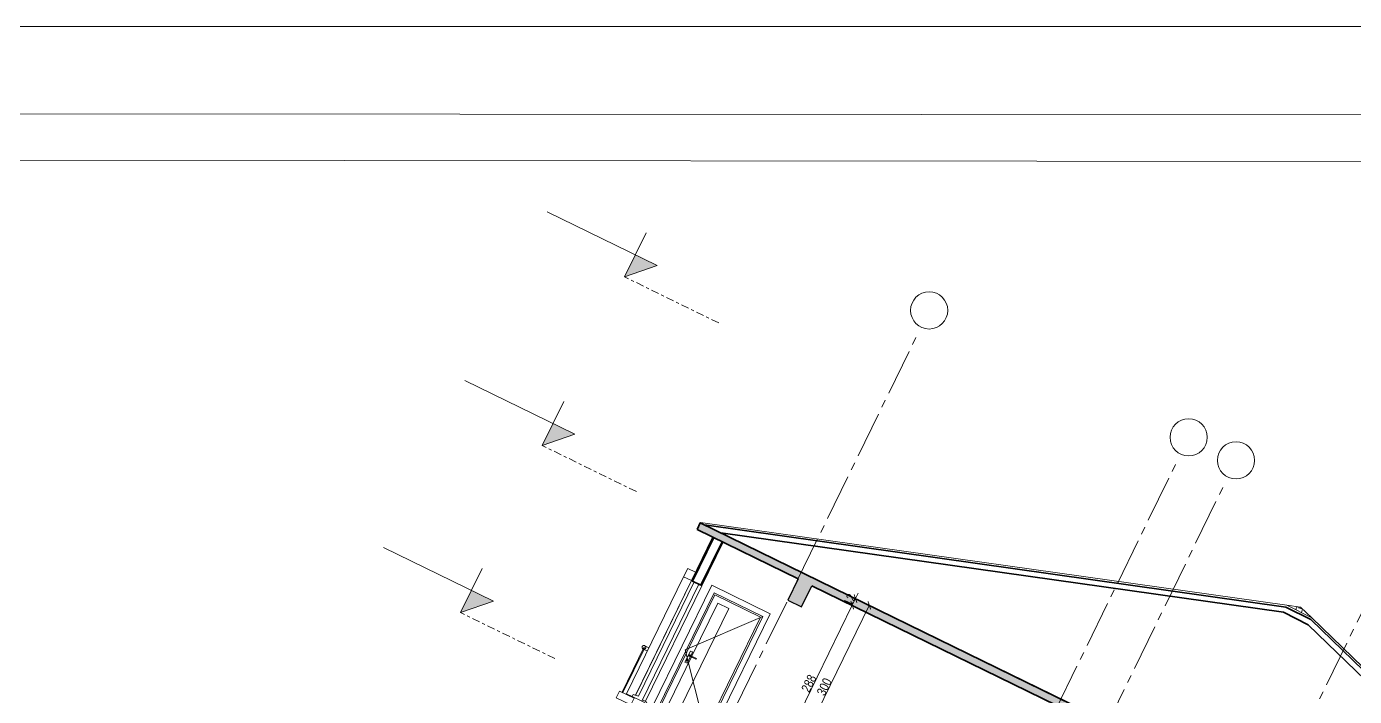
# Model space of a CAD drawing. Header units: millimetres. Extents: x 1373 to 40779, y 1939 to 6439.
# Drawn here: x 4164 to 4700, y 6168 to 6439 of the extents above; entities that cross this region are included whole.
import ezdxf

# ---------------------------------------------------------------- set-up
doc = ezdxf.new("R2010")
doc.units = ezdxf.units.MM
doc.linetypes.add('Centre', pattern=[1.34939, 0.635, -0.23813, 0.23813, -0.23813])
doc.linetypes.add('IMPORT-CENTER2', pattern=[112.5, 75, -12.5, 12.5, -12.5])
for name, color, linetype, lineweight in [('A-ANNO-DIMS', 211, 'Continuous', 18), ('A-DETL', 6, 'Continuous', 30), ('A-DETL-GENF', 92, 'Continuous', 18), ('A-DOOR', 31, 'Continuous', 18), ('A-DOOR-FRAM', 31, 'Continuous', 18), ('A-FLOR-FNSH', 192, 'Continuous', 35), ('A-FLOR-LEVL', 51, 'Continuous', 18), ('A-GLAZ', 151, 'Continuous', 18), ('A-ROOF', 132, 'Continuous', 18), ('A-ROOF-FNSH', 132, 'Continuous', 18), ('A-ROOF-PATT', 132, 'Continuous', 18), ('A-WALL', 20, 'Continuous', 9), ('A-WALL-FNSH', 113, 'Continuous', 18), ('ESYA', 3, 'Continuous', 25), ('HESAPLAMALAR', 2, 'Continuous', 30), ('S-GRID', 252, 'IMPORT-CENTER2', 5), ('S-GRID-IDEN', 1, 'Continuous', 18)]:
    doc.layers.add(name, color=color, linetype=linetype, lineweight=lineweight)
doc.layers.add('MASSE', color=7, linetype='Continuous')
doc.styles.add('50', font='arial.ttf', dxfattribs={"width": 0.8})
doc.dimstyles.new('NERGİS', dxfattribs={"dimtxt": 15, "dimasz": 10, "dimexe": 20, "dimexo": 150, "dimgap": 0, "dimtad": 1, "dimdec": 0, "dimzin": 1, "dimtxsty": '50', "dimblk": 'ARCHTICK', "dimcen": 0, "dimse1": 1, "dimse2": 1, "dimclrd": 56, "dimclrt": 56, "dimazin": 3, "dimtfac": 1, "dimtdec": 0, "dimtix": 1, "dimtmove": 2, "dimatfit": 2, "dimldrblk": 'DOTSMALL', "dimlwd": 0, "dimlwe": -1, "dimarcsym": 0})

# ---------------------------------------------------------------- blocks, each defined once
blk = doc.blocks.new('Tpl Variable Casement1 - _FRANSUZ-2080562-Schnitt 0')
at = {"layer": 'A-GLAZ'}
for p, q in [((-1248.7, 625), (-1248.7, 610)), ((-1234.7, 625), (-1248.7, 625)), ((-1234.7, 610), (-1234.7, 625)), ((-1248.7, 610), (-1234.7, 610)), ((-1248.7, 400), (-1248.7, 610)), ((-1234.7, 610), (-1234.7, 403.9)), ((-1221.4, 610), (-1229.7, 610)), ((-1229.7, 610), (-1229.7, 405.1)), ((-1221.4, 400), (-1221.4, 610)), ((-1248.7, 482.5), (-1256.3, 482.5)), ((-1254.7, 479.5), (-1256.3, 479.5)), ((-1256.3, 479.5), (-1256.3, 399)), ((-1254.7, 399), (-1254.7, 479.5)), ((-1254.7, 476.5), (-1248.7, 476.5)), ((-1234.7, 399), (-1260.7, 399)), ((-1260.7, 399), (-1260.7, 387)), ((-1260.7, 387), (-1234.7, 387)), ((-1256.3, 399), (-1254.7, 399)), ((-1248.7, 400), (-1238.5, 400)), ((-1248.7, 400), (-1248.7, 399)), ((-1231.2, 404.5), (-1238.5, 403.4)), ((-1238.5, 403.4), (-1238.5, 400)), ((-1238.5, 400), (-1221.4, 400)), ((-1234.7, 387), (-1234.7, 399)), ((-1229.7, 405.1), (-1231.2, 405)), ((-1231.2, 405), (-1231.2, 404.5)), ((-1213.2, 402.5), (-1221.4, 402.5)), ((-1221.4, 402.5), (-1221.4, 400)), ((-1221.4, 400), (-1213.2, 400)), ((-1213.2, 400), (-1213.2, 402.5))]:
    blk.add_line(p, q, dxfattribs=at)
for start, end in [(360, 180), (180, 360)]:
    blk.add_arc((-1256.3, 479.5), 3, start, end, dxfattribs=at)
for points, knots in [([(-1258.7, 481.2), (-1258.8, 481.2), (-1258.9, 481), (-1259.1, 480.7), (-1259.2, 480.2), (-1259.3, 479.8), (-1259.3, 479.5)], [0.807426, 0.807426, 0.807426, 0.807426, 0.8333333, 0.875, 0.9166667, 1, 1, 1, 1]), ([(-1259.3, 479.5), (-1259.3, 479.3), (-1259.2, 478.9), (-1259.1, 478.4), (-1258.9, 478.1), (-1258.8, 477.9), (-1258.7, 477.8)], [0, 0, 0, 0, 0.0833333, 0.125, 0.1666667, 0.192574, 0.192574, 0.192574, 0.192574]), ([(-1257.3, 482.4), (-1257.3, 482.3), (-1257.4, 482.3), (-1257.6, 482.2), (-1257.8, 482.1), (-1257.9, 482), (-1258.2, 481.9), (-1258.4, 481.7), (-1258.5, 481.5), (-1258.6, 481.4), (-1258.7, 481.4)], [0.6072307, 0.6072307, 0.6072307, 0.6072307, 0.625, 0.6458333, 0.6666667, 0.6875, 0.7083333, 0.75, 0.7708333, 0.7916667, 0.7916667, 0.7916667, 0.7916667]), ([(-1258.7, 477.7), (-1258.6, 477.7), (-1258.5, 477.6), (-1258.4, 477.4), (-1258.1, 477.1), (-1257.8, 477), (-1257.6, 476.8), (-1257.4, 476.8), (-1257.3, 476.7), (-1257.3, 476.7)], [0.2083333, 0.2083333, 0.2083333, 0.2083333, 0.2291667, 0.25, 0.2916667, 0.3333333, 0.3541667, 0.375, 0.3927693, 0.3927693, 0.3927693, 0.3927693]), ([(-1255.5, 482.4), (-1255.6, 482.4), (-1255.7, 482.5), (-1255.9, 482.5), (-1256.1, 482.5), (-1256.3, 482.5), (-1256.5, 482.5), (-1256.7, 482.5), (-1256.9, 482.5), (-1257, 482.4), (-1257.1, 482.4), (-1257.2, 482.4)], [0.4166667, 0.4166667, 0.4166667, 0.4166667, 0.4375, 0.4583333, 0.4791667, 0.5, 0.5208333, 0.5416667, 0.5625, 0.5833333, 0.5979088, 0.5979088, 0.5979088, 0.5979088]), ([(-1257.2, 476.7), (-1257.2, 476.7), (-1257, 476.6), (-1256.9, 476.6), (-1256.7, 476.6), (-1256.5, 476.5), (-1256.3, 476.5), (-1256.3, 476.5)], [0.40046517, 0.40046517, 0.40046517, 0.40046517, 0.41666667, 0.4375, 0.45833333, 0.47916667, 0.5, 0.5, 0.5, 0.5]), ([(-1253.9, 481.4), (-1253.9, 481.4), (-1254, 481.5), (-1254.2, 481.7), (-1254.4, 481.9), (-1254.7, 482.1), (-1255, 482.2), (-1255.1, 482.3), (-1255.2, 482.3), (-1255.3, 482.4)], [0.2083333, 0.2083333, 0.2083333, 0.2083333, 0.2291667, 0.25, 0.2916667, 0.3333333, 0.3541667, 0.375, 0.3927693, 0.3927693, 0.3927693, 0.3927693]), ([(-1254.7, 477), (-1254.7, 477), (-1254.6, 477.1), (-1254.4, 477.2), (-1254.2, 477.4), (-1254, 477.6), (-1253.9, 477.7), (-1253.9, 477.7)], [0.675784, 0.675784, 0.675784, 0.675784, 0.6875, 0.7083333, 0.75, 0.7708333, 0.7916667, 0.7916667, 0.7916667, 0.7916667]), ([(-1253.3, 479.5), (-1253.3, 479.8), (-1253.3, 480.2), (-1253.5, 480.7), (-1253.7, 481), (-1253.8, 481.2), (-1253.8, 481.2)], [0, 0, 0, 0, 0.0833333, 0.125, 0.1666667, 0.192574, 0.192574, 0.192574, 0.192574]), ([(-1253.8, 477.8), (-1253.8, 477.9), (-1253.7, 478.1), (-1253.5, 478.4), (-1253.3, 478.9), (-1253.3, 479.3), (-1253.3, 479.5)], [0.807426, 0.807426, 0.807426, 0.807426, 0.8333333, 0.875, 0.9166667, 1, 1, 1, 1])]:
    blk.add_open_spline(points, degree=3, knots=knots, dxfattribs=at)
blk = doc.blocks.new('Tpl Variable Casement1 - _FRANSUZ-V4-Schnitt 0')
at = {"layer": 'A-GLAZ'}
for points, knots in [([(-1258.7, 481.2), (-1258.8, 481.2), (-1258.9, 481), (-1259.1, 480.7), (-1259.2, 480.2), (-1259.3, 479.8), (-1259.3, 479.5)], [0.807426, 0.807426, 0.807426, 0.807426, 0.8333333, 0.875, 0.9166667, 1, 1, 1, 1]), ([(-1259.3, 479.5), (-1259.3, 479.3), (-1259.2, 478.9), (-1259.1, 478.4), (-1258.9, 478.1), (-1258.8, 477.9), (-1258.7, 477.8)], [0, 0, 0, 0, 0.0833333, 0.125, 0.1666667, 0.192574, 0.192574, 0.192574, 0.192574]), ([(-1257.3, 482.4), (-1257.3, 482.3), (-1257.4, 482.3), (-1257.6, 482.2), (-1257.8, 482.1), (-1257.9, 482), (-1258.2, 481.9), (-1258.4, 481.7), (-1258.5, 481.5), (-1258.6, 481.4), (-1258.7, 481.4)], [0.6072307, 0.6072307, 0.6072307, 0.6072307, 0.625, 0.6458333, 0.6666667, 0.6875, 0.7083333, 0.75, 0.7708333, 0.7916667, 0.7916667, 0.7916667, 0.7916667]), ([(-1258.7, 477.7), (-1258.6, 477.7), (-1258.5, 477.6), (-1258.4, 477.4), (-1258.1, 477.1), (-1257.8, 477), (-1257.6, 476.8), (-1257.4, 476.8), (-1257.3, 476.7), (-1257.3, 476.7)], [0.2083333, 0.2083333, 0.2083333, 0.2083333, 0.2291667, 0.25, 0.2916667, 0.3333333, 0.3541667, 0.375, 0.3927693, 0.3927693, 0.3927693, 0.3927693]), ([(-1256.3, 482.5), (-1256.3, 482.5), (-1256.5, 482.5), (-1256.7, 482.5), (-1256.9, 482.5), (-1257, 482.4), (-1257.1, 482.4), (-1257.2, 482.4)], [0.5, 0.5, 0.5, 0.5, 0.52083333, 0.54166667, 0.5625, 0.58333333, 0.59790884, 0.59790884, 0.59790884, 0.59790884]), ([(-1257.2, 476.7), (-1257.2, 476.7), (-1257, 476.6), (-1256.9, 476.6), (-1256.7, 476.6), (-1256.5, 476.5), (-1256.3, 476.5), (-1256.3, 476.5)], [0.40046517, 0.40046517, 0.40046517, 0.40046517, 0.41666667, 0.4375, 0.45833333, 0.47916667, 0.5, 0.5, 0.5, 0.5])]:
    blk.add_open_spline(points, degree=3, knots=knots, dxfattribs=at)
blk = doc.blocks.new('_ArchTick')
at = {"color": 0, "linetype": 'ByBlock', "const_width": 0.15}
blk.add_lwpolyline([(-0.5, -0.5), (0.5, 0.5)], dxfattribs=at)
blk = doc.blocks.new('*D20637')
at = {"layer": 'Defpoints', "color": 0, "transparency": 16777216}
for p in [(20523.3, 5063.8), (20541.6, 5063.8), (20577.5, 4775.8)]:
    blk.add_point(p, dxfattribs=at)
at = {"layer": 'MASSE', "color": 56, "lineweight": 0, "transparency": 16777216}
blk.add_line((20523.3, 4775.8), (20523.3, 5063.8), dxfattribs=at)
at = {"layer": 'MASSE', "color": 56, "lineweight": 0, "transparency": 16777216, "xscale": 10, "yscale": 10, "zscale": 10}
for p, rotation in [((20523.3, 5063.8), 90), ((20523.3, 4775.8), 270)]:
    blk.add_blockref('_ArchTick', p, dxfattribs=dict(at, rotation=rotation))
at = {"layer": 'MASSE', "color": 56, "transparency": 16777216, "insert": (20515.7, 4919.8), "char_height": 15, "attachment_point": 5, "rotation": 90, "style": '50'}
blk.add_mtext('288', dxfattribs=at)
blk = doc.blocks.new('_DotSmall')
at = {"layer": 'ESYA', "color": 0, "const_width": 0.5}
blk.add_lwpolyline([(-0.0625, 0, 1), (0.0625, 0, 1)], format="xyb", close=True, dxfattribs=at)
blk = doc.blocks.new('*D20638')
at = {"layer": 'Defpoints', "color": 0, "transparency": 16777216}
for p in [(20523.3, 5075.8), (20541.6, 5063.8), (20550.6, 5075.8)]:
    blk.add_point(p, dxfattribs=at)
at = {"layer": 'MASSE', "color": 56, "lineweight": 0, "transparency": 16777216}
for p, q in [((20523.3, 5075.8), (20523.3, 5085.8)), ((20523.3, 5063.8), (20523.3, 5075.8)), ((20523.3, 5063.8), (20523.3, 5053.8))]:
    blk.add_line(p, q, dxfattribs=at)
at = {"layer": 'MASSE', "color": 56, "lineweight": 0, "transparency": 16777216, "xscale": 10, "yscale": 10, "zscale": 10}
for p, rotation in [((20523.3, 5075.8), 270), ((20523.3, 5063.8), 90)]:
    blk.add_blockref('_ArchTick', p, dxfattribs=dict(at, rotation=rotation))
at = {"layer": 'MASSE', "color": 56, "transparency": 16777216, "insert": (20515.8, 5069.8), "char_height": 15, "attachment_point": 5, "rotation": 90, "style": '50'}
blk.add_mtext('12', dxfattribs=at)
blk = doc.blocks.new('*D20645')
at = {"layer": 'Defpoints', "color": 0, "transparency": 16777216}
for p in [(20548.1, 5075.8), (20550.6, 5075.8), (20548.1, 4775.8)]:
    blk.add_point(p, dxfattribs=at)
at = {"layer": 'MASSE', "color": 56, "lineweight": 0, "transparency": 16777216}
blk.add_line((20548.1, 4775.8), (20548.1, 5075.8), dxfattribs=at)
at = {"layer": 'MASSE', "color": 56, "lineweight": 0, "transparency": 16777216, "xscale": 10, "yscale": 10, "zscale": 10}
for p, rotation in [((20548.1, 5075.8), 90), ((20548.1, 4775.8), 270)]:
    blk.add_blockref('_ArchTick', p, dxfattribs=dict(at, rotation=rotation))
at = {"layer": 'MASSE', "color": 56, "transparency": 16777216, "insert": (20540.5, 4925.8), "char_height": 15, "attachment_point": 5, "rotation": 90, "style": '50'}
blk.add_mtext('300', dxfattribs=at)
blk = doc.blocks.new('JTIRJRT')
at = {"layer": 'A-FLOR-LEVL'}
for points in [[(21893.2, -1469.4), (21893.2, -1508.9), (21932.7, -1469.4)], [(21893.2, -1772.2), (21893.2, -1811.7), (21932.7, -1772.2)], [(21893.2, -2072.2), (21893.2, -2111.7), (21932.7, -2072.2)], [(21893.2, -2372.2), (21893.2, -2411.7), (21932.7, -2372.2)], [(21893.2, -2672.2), (21893.2, -2711.7), (21932.7, -2672.2)], [(21874.3, -2972.2), (21874.3, -3011.7), (21913.8, -2972.2)], [(21991.1, -3072.2), (21991.1, -3111.7), (22030.6, -3072.2)], [(21893.2, -3271.7), (21893.2, -3311.2), (21932.7, -3271.7)], [(21906.7, -3572.2), (21906.7, -3611.7), (21946.2, -3572.2)], [(22082.9, -3632.2), (22082.9, -3671.7), (22122.4, -3632.2)]]:
    blk.add_hatch(color=256, dxfattribs=at).paths.add_polyline_path(points)
for p, q in [((21893.2, -1508.9), (21893.2, -1430)), ((21932.7, -1469.4), (21735.2, -1469.4)), ((21932.7, -1469.4), (21893.2, -1508.9)), ((21893.2, -1811.7), (21893.2, -1732.7)), ((21932.7, -1772.2), (21735.2, -1772.2)), ((21932.7, -1772.2), (21893.2, -1811.7)), ((21893.2, -2111.7), (21893.2, -2032.7)), ((21932.7, -2072.2), (21735.2, -2072.2)), ((21932.7, -2072.2), (21893.2, -2111.7)), ((21893.2, -2411.7), (21893.2, -2332.7)), ((21932.7, -2372.2), (21735.2, -2372.2)), ((21932.7, -2372.2), (21893.2, -2411.7)), ((21893.2, -2711.7), (21893.2, -2632.7)), ((21932.7, -2672.2), (21735.2, -2672.2)), ((21932.7, -2672.2), (21893.2, -2711.7)), ((21874.3, -3011.7), (21874.3, -2932.7)), ((21913.8, -2972.2), (21716.4, -2972.2)), ((21913.8, -2972.2), (21874.3, -3011.7)), ((21991.1, -3111.7), (21991.1, -3032.7)), ((22030.6, -3072.2), (21833.2, -3072.2)), ((22030.6, -3072.2), (21991.1, -3111.7)), ((21893.2, -3311.2), (21893.2, -3232.2)), ((21932.7, -3271.7), (21735.2, -3271.7)), ((21932.7, -3271.7), (21893.2, -3311.2)), ((22075.9, -3311.7), (21878.4, -3311.7)), ((21906.7, -3611.7), (21906.7, -3532.7)), ((21946.2, -3572.2), (21685.5, -3572.2)), ((21946.2, -3572.2), (21906.7, -3611.7)), ((22082.9, -3671.7), (22082.9, -3592.7)), ((22122.4, -3632.2), (21861.7, -3632.2)), ((22122.4, -3632.2), (22082.9, -3671.7))]:
    blk.add_line(p, q, dxfattribs=at)
at = {"layer": 'A-FLOR-LEVL', "linetype": 'Centre', "ltscale": 20}
for p, q in [((22062.3, -1508.9), (21893.2, -1508.9)), ((22062.3, -1811.7), (21893.2, -1811.7)), ((22062.3, -2111.7), (21893.2, -2111.7)), ((22062.3, -2411.7), (21893.2, -2411.7)), ((22062.3, -2711.7), (21893.2, -2711.7)), ((22042.4, -3011.7), (21873.3, -3011.7)), ((22159.2, -3111.7), (21990, -3111.7)), ((22062.3, -3311.2), (21893.2, -3311.2)), ((22075.9, -3611.7), (21906.7, -3611.7)), ((22252, -3671.7), (22082.9, -3671.7))]:
    blk.add_line(p, q, dxfattribs=at)
blk = doc.blocks.new('A$C189a16f2')
at = {"layer": 'A-DETL-GENF'}
h = blk.add_hatch(dxfattribs=at)
h.set_pattern_fill('ANSI33', color=153, style=0)
h.set_pattern_definition([(45, (-21729.413, 4039.7565), (-4.490128, 4.490128), []), (45, (-21724.923, 4039.7565), (-4.490128, 4.490128), [3.175, -1.5875])])
h.paths.add_polyline_path([(2273.8, 2216), (2403.9, 2216), (2403.9, 2228), (1299.8, 2228), (723.5, 2228), (542, 2228), (542, 2216), (723.5, 2216), (723.5, 2178), (748.5, 2178), (748.5, 2216), (1274.8, 2216), (1274.8, 2178), (1299.8, 2178), (1299.8, 2216), (1714.8, 2216), (1714.8, 2178), (1739.8, 2178), (1739.8, 2216), (2248.8, 2216), (2248.8, 2178), (2273.8, 2178)])
at = {"layer": 'A-ROOF-PATT'}
h = blk.add_hatch(dxfattribs=at)
h.set_pattern_fill('FP_19', color=256, style=0, pattern_type=2)
h.set_pattern_definition([(0, (1821.4225, 2508.18), (63.448, 9.419), [15.226, -12.688, 17.763, -7.613, -32.989]), (0, (1821.4225, 2508.18), (63.448, 9.419), [-53.29, 22.838, -10.15]), (0, (1836.5955, 2508.572), (63.448, 9.419), [12.688, -48.214, 10.15, -15.226]), (0, (1867.1785, 2507.591), (63.448, 9.419), [7.613, -78.666]), (97.621, (1821.423, 2508.18), (-22.8297, 9.4185), [9.107, -28.904]), (97.621, (1836.649, 2508.18), (-22.8297, 9.4185), [8.909, -29.102]), (97.621, (1849.337, 2508.18), (-22.8297, 9.4185), [8.315, -29.696]), (97.621, (1867.179, 2507.59), (-22.8297, 9.4185), [9.107, -28.904]), (97.621, (1874.792, 2507.59), (-22.8297, 9.4185), [9.107, -28.904]), (97.621, (1897.55, 2508.18), (-22.8297, 9.4185), [8.711, -29.3])])
h.paths.add_polyline_path([(1496, 2523.3), (1472, 2530.8), (1451, 2524)])
at = {"layer": 'A-DETL'}
blk.add_lwpolyline([(1299.8, 2228), (723.5, 2228), (542, 2228), (542, 2216), (723.5, 2216), (723.5, 2178), (748.5, 2178), (748.5, 2216), (1274.8, 2216), (1274.8, 2178), (1299.8, 2178), (1299.8, 2216)], dxfattribs=at)
at = {"layer": 'A-DOOR'}
for p, q in [((610.3, 2033), (698.8, 2136.5)), ((624.3, 2028.7), (624.3, 2124)), ((624.3, 2124), (644.3, 2124)), ((644.3, 2124), (644.3, 1944)), ((610.3, 2033), (698.8, 1928)), ((618.3, 2034.5), (618.3, 2015.9)), ((621.6, 2035.2), (618.9, 2035.2)), ((618.9, 2015.2), (621.6, 2015.2)), ((620, 2017.8), (620, 2019.4)), ((620.5, 2017.8), (620, 2017.8)), ((620.5, 2019.4), (620.5, 2017.8)), ((632.3, 2028.7), (621.3, 2028.7)), ((621.3, 2027.3), (632.3, 2027.3)), ((622.3, 2028.7), (622.3, 2034.5)), ((622.3, 2015.9), (622.3, 2027.3)), ((624.3, 1944), (624.3, 2027.3)), ((632.3, 2028), (632.3, 2028.7)), ((632.3, 2027.3), (632.3, 2028))]:
    blk.add_line(p, q, dxfattribs=at)
at = {"layer": 'A-DOOR', "flags": 128}
for points in [[(621.3, 2028.7), (621.2, 2028.7), (621.2, 2028.7), (621.2, 2028.7), (621.1, 2028.7), (621.1, 2028.7), (621, 2028.7), (621, 2028.7), (621, 2028.7), (620.9, 2028.7), (620.9, 2028.7), (620.9, 2028.7), (620.8, 2028.7), (620.8, 2028.7), (620.7, 2028.7), (620.7, 2028.7), (620.7, 2028.7), (620.6, 2028.7), (620.6, 2028.7), (620.6, 2028.7), (620.6, 2028.7), (620.5, 2028.7), (620.5, 2028.7), (620.5, 2028.7), (620.5, 2028.7), (620.4, 2028.7), (620.4, 2028.7), (620.4, 2028.7), (620.4, 2028.7), (620.4, 2028.7), (620.3, 2028.7), (620.3, 2028.7), (620.3, 2028.7), (620.3, 2028.7), (620.3, 2028.7), (620.3, 2028.7), (620.3, 2028.7), (620.3, 2028.7), (620.3, 2028.7), (620.3, 2028.7)], [(620.3, 2027.3), (620.3, 2027.3), (620.3, 2027.3), (620.3, 2027.3), (620.3, 2027.3), (620.3, 2027.3), (620.3, 2027.3), (620.3, 2027.3), (620.3, 2027.3), (620.3, 2027.3), (620.4, 2027.3), (620.4, 2027.3), (620.4, 2027.3), (620.4, 2027.3), (620.4, 2027.3), (620.5, 2027.3), (620.5, 2027.3), (620.5, 2027.3), (620.5, 2027.3), (620.6, 2027.3), (620.6, 2027.3), (620.6, 2027.3), (620.6, 2027.3), (620.7, 2027.3), (620.7, 2027.3), (620.7, 2027.3), (620.8, 2027.3), (620.8, 2027.3), (620.8, 2027.3), (620.9, 2027.3), (620.9, 2027.3), (621, 2027.3), (621, 2027.3), (621, 2027.3), (621.1, 2027.3), (621.1, 2027.3), (621.1, 2027.3), (621.2, 2027.3), (621.2, 2027.3), (621.3, 2027.3), (621.3, 2027.3)]]:
    blk.add_lwpolyline(points, dxfattribs=at)
at = {"layer": 'A-DOOR'}
for centre, radius, start, end in [((618.9, 2034.5), 0.668, 90, 180), ((618.9, 2015.9), 0.668, 180, 270), ((618.9, 2034.5), 0.668, 90, 150), ((618.9, 2015.9), 0.668, 210, 270), ((620.3, 2028), 1.22, 33.8637, 180), ((620.3, 2028), 1.22, 180, 326.1332), ((620.3, 2028), 1.22, 195, 225), ((620.3, 2028), 1.22, 105, 134.8132), ((620.3, 2028), 0.7, 150, 180), ((620.3, 2028), 0.7, 180, 210), ((620.3, 2028), 1.22, 240, 270), ((620.3, 2019.8), 0.5, 300, 240), ((620.3, 2028), 0.7, 75, 120), ((620.3, 2028), 0.7, 240, 285), ((620.3, 2028), 1.22, 60, 90), ((620.3, 2028), 1.22, 285, 326.1332), ((620.3, 2028), 1.22, 33.8637, 45), ((621.6, 2034.5), 0.668, 0, 90), ((621.6, 2034.5), 0.668, 30, 90), ((621.6, 2015.9), 0.668, 270, 0), ((621.6, 2015.9), 0.668, 270, 330)]:
    blk.add_arc(centre, radius, start, end, dxfattribs=at)
at = {"layer": 'A-DOOR-FRAM'}
for p, q in [((707.8, 2145.5), (602.8, 2145.5)), ((602.8, 2145.5), (602.8, 1928)), ((707.8, 1928), (707.8, 2145.5)), ((611.8, 1928), (611.8, 2136.5)), ((611.8, 2136.5), (698.8, 2136.5)), ((614.3, 1928), (614.3, 2134)), ((614.3, 2134), (696.3, 2134)), ((696.3, 2134), (696.3, 1928)), ((698.8, 2136.5), (698.8, 1928))]:
    blk.add_line(p, q, dxfattribs=at)
at = {"layer": 'A-FLOR-FNSH', "color": 250}
for p, q in [((2403.9, 2228), (542, 2228)), ((542, 2228), (542, 2216)), ((542, 2216), (723.5, 2216)), ((748.5, 2216), (1274.8, 2216))]:
    blk.add_line(p, q, dxfattribs=at)
at = {"layer": 'A-ROOF', "color": 241, "true_color": 0xf7abae}
for p, q in [((1472, 2530.8), (1451, 2524)), ((1496, 2523.3), (1472, 2530.8))]:
    blk.add_line(p, q, dxfattribs=at)
at = {"layer": 'A-ROOF', "color": 241, "lineweight": 35, "true_color": 0xf7abae}
for p, q in [((549.8, 2228), (1451, 2520.8)), ((579, 2228), (1451, 2511.4)), ((1451, 2520.8), (1496, 2520.2)), ((1451, 2511.4), (1496, 2510.7)), ((1496, 2520.2), (2396.1, 2228)), ((1496, 2510.7), (2366.9, 2228))]:
    blk.add_line(p, q, dxfattribs=at)
at = {"layer": 'A-ROOF-FNSH', "color": 7}
for p, q in [((1451, 2524), (542, 2228.6)), ((1496, 2523.3), (1451, 2524)), ((2403.9, 2228.6), (1496, 2523.3)), ((542, 2228.6), (542, 2228))]:
    blk.add_line(p, q, dxfattribs=at)
at = {"layer": 'A-WALL', "lineweight": 35}
for p, q in [((572, 2138), (572, 2216)), ((587, 2138), (587, 2216)), ((572, 2138), (587, 2138))]:
    blk.add_line(p, q, dxfattribs=at)
at = {"layer": 'A-WALL'}
for p, q in [((570, 1932), (570, 2138)), ((589, 2138), (589, 1930.5))]:
    blk.add_line(p, q, dxfattribs=at)
at = {"layer": 'A-WALL-FNSH', "color": 7, "lineweight": 9}
for p, q in [((570, 2216), (570, 2138)), ((589, 2138), (589, 2216)), ((570, 2138), (572, 2138)), ((587, 2138), (589, 2138))]:
    blk.add_line(p, q, dxfattribs=at)
at = {"layer": 'S-GRID', "lineweight": 18}
for p, q in [((723.5, 74.3), (723.5, 2658)), ((1189.8, 74.3), (1189.8, 2658)), ((1274.8, 74.3), (1274.8, 2658)), ((1564.8, 74.3), (1564.8, 2658))]:
    blk.add_line(p, q, dxfattribs=at)
at = {"layer": 'S-GRID-IDEN'}
for centre in [(723.5, 2698), (1189.8, 2698), (1274.8, 2698)]:
    blk.add_circle(centre, 30, dxfattribs=at)
at = {"layer": 'A-DETL'}
blk.add_blockref('JTIRJRT', (-21635.2, 4039.8), dxfattribs=at)
at = {"layer": 'A-GLAZ'}
for name in ['Tpl Variable Casement1 - _FRANSUZ-2080562-Schnitt 0', 'Tpl Variable Casement1 - _FRANSUZ-V4-Schnitt 0']:
    blk.add_blockref(name, (1804.8, 1528), dxfattribs=at)
at = {"layer": 'MASSE'}
for base, p1, p2, picture, middle in [((820.8, 2228), (839.1, 2216), (848.1, 2228), '*D20638', (813.3, 2222)), ((845.6, 2228), (845.6, 1928), (848.1, 2228), '*D20645', (838, 2078)), ((820.8, 2216), (875, 1928), (839.1, 2216), '*D20637', (813.2, 2072))]:
    dim = blk.add_linear_dim(base=base, p1=p1, p2=p2, angle=90, dimstyle='NERGİS', dxfattribs=at)
    dim.commit()
    dim.dimension.update_dxf_attribs({"geometry": picture, "text_midpoint": middle, "insert": (-19702.5, -2847.7)})

msp = doc.modelspace()

# ---------------------------------------------------------------- linework, layer by layer
at = {"layer": 'A-ANNO-DIMS', "lineweight": 18, "ltscale": 2}
for points in [[(2352.49, 1938.61), (5430.26, 1938.61), (5430.26, 6438.61), (2352.49, 6438.61)], [(2386.24, 1972.36), (5396.51, 1969.9), (5396.51, 6402.41), (2386.24, 6404.86)], [(2404.99, 1991.11), (5377.76, 1988.65), (5377.76, 6383.66), (2404.99, 6386.11)]]:
    msp.add_lwpolyline(points, close=True, dxfattribs=at)

# ---------------------------------------------------------------- block references
at = {"layer": 'HESAPLAMALAR', "color": 4, "xscale": 0.2499999999999999, "yscale": 0.2499999999999999, "zscale": 0.2499999999999999, "rotation": 333.9650679197362}
msp.add_blockref('A$C189a16f2', (4069.89, 5797.47), dxfattribs=at)

doc.saveas('drawing.dxf')
